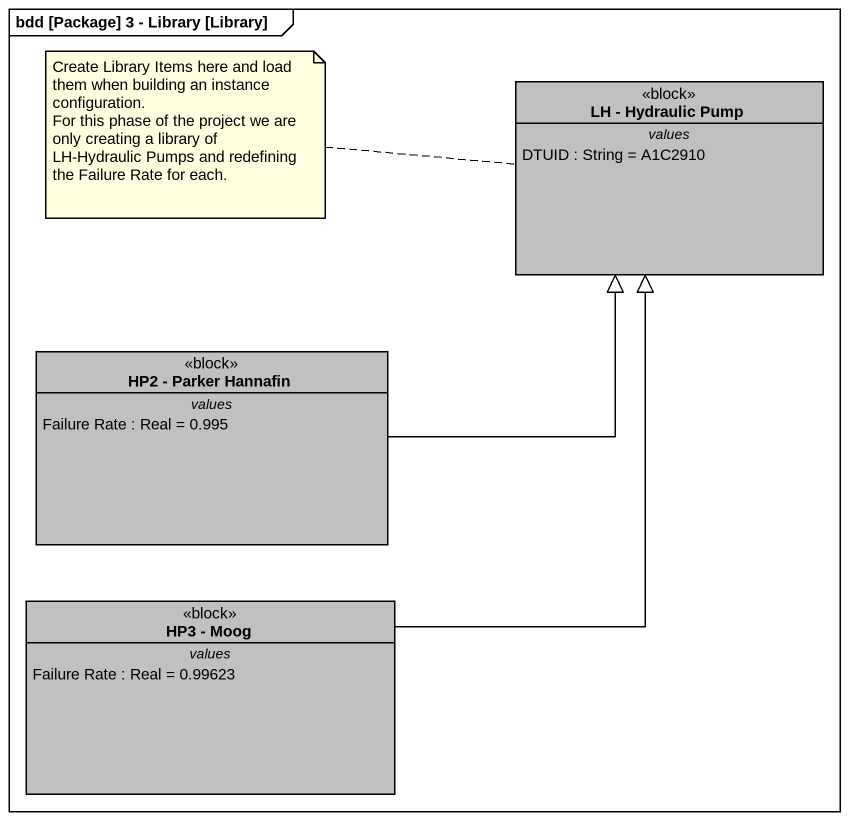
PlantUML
@startuml
mainframe bdd [Package] 3 - Library [Library]
hide circle
hide empty members
class "LH - Hydraulic Pump" as LH_Hydraulic_Pump <<block>> #C0C0C0 {
  -- values --
  DTUID : String = A1C2910
}
class "HP2 - Parker Hannafin" as HP2_Parker_Hannafin <<block>> #C0C0C0 {
  -- values --
  Failure Rate : Real = 0.995
}
class "HP3 - Moog" as HP3_Moog <<block>> #C0C0C0 {
  -- values --
  Failure Rate : Real = 0.99623
}
HP2_Parker_Hannafin -right-|> LH_Hydraulic_Pump
HP3_Moog -up-|> LH_Hydraulic_Pump
note left of LH_Hydraulic_Pump
  Create Library Items here and load them when building an instance configuration.
  For this phase of the project we are only creating a library of LH-Hydraulic Pumps and redefining the Failure Rate for each.
end note
@enduml
